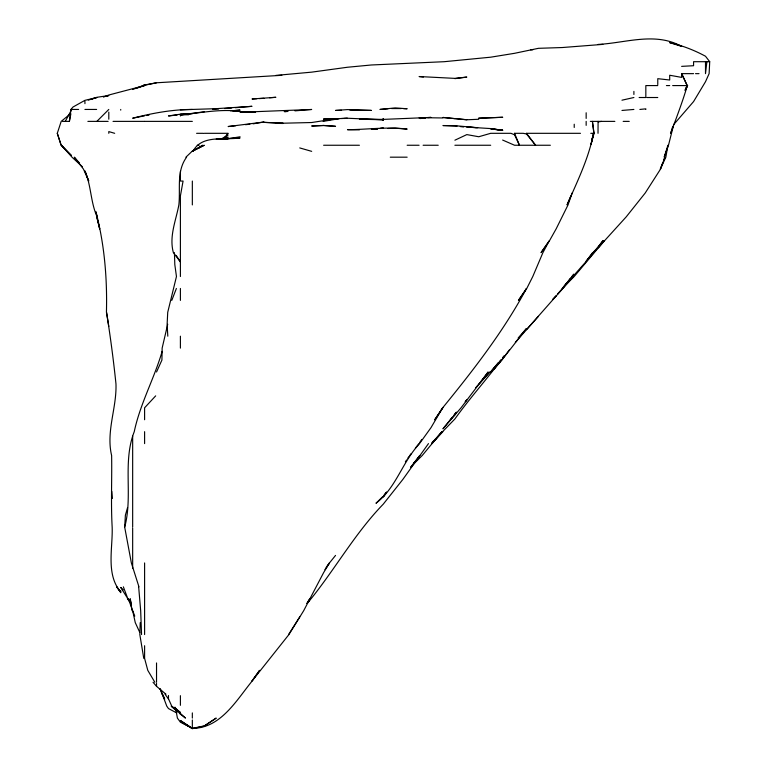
<?xml version="1.0" encoding="UTF-8"?>
<svg xmlns="http://www.w3.org/2000/svg" width="767" height="767" viewBox="0 0 767 767"><rect width="100%" height="100%" fill="white"/><g stroke="black" fill="none" stroke-linecap="round" stroke-linejoin="round"><path stroke-width="1.15" d="M598.011 133.314L598.097 121.378L598.097 121.895L601.529 121.378M108.799 326.435L106.517 312.322C110.323 336.099 113.487 359.991 115.97 383.931C116.824 408.034 105.894 431.255 111.618 455.531C112.049 479.404 110.812 503.277 112.164 527.14C112.902 548.376 105.654 574.387 120.726 592.009L116.642 586.813L120.726 592.68L120.726 590.801M140.236 622.612L139.824 634.549L143.774 658.412M598.097 44.428C626.016 42.981 655.171 31.696 681.633 46.404L669.696 42.626C682.189 45.521 694.221 50.133 705.496 56.24L709.715 61.705L709.12 73.642L705.496 81.724L693.569 101.589L673.579 124.705M138.942 586.813L131.368 562.94L124.685 527.14L125.385 515.203L127.571 507.61M62.568 121.378L69.385 121.378L70.957 109.441L72.999 107.025L84.936 100.343L96.863 97.514L91.436 99.24M197.991 148.424L202.699 145.251L192.335 151.272L204.271 145.251L192.335 151.041L185.921 157.177L186.573 157.177C176.209 171.492 180.629 188.768 178.855 204.914C175.94 220.685 168.941 236.437 173.38 252.65L180.398 261.902L176.218 255.43M124.685 527.14C133.17 495.741 122.269 462.261 134.254 431.668C140.14 403.701 154.186 378.725 162.144 351.382M673.407 125.721L668.488 145.251L664.212 157.177L667.913 145.251L665.852 157.177L660.31 169.114L662.813 162.604M69.385 121.378L70.88 113.784M167.705 324.259L162.144 348.122L161.923 360.059L156.535 371.995M591.712 139.824L593.869 133.314L592.402 121.378L594.061 133.314L591.06 144.167L593.524 133.314C588.749 158.366 577.196 181.664 567.062 204.914L570.744 196.237M672.64 126.804L670.694 133.314C676.504 117.485 682.592 101.752 687.318 85.578L681.633 73.642L693.569 73.642M57.285 133.314L61.063 144.973L57.285 133.314L61.197 121.378L69.366 114.695M572.124 192.987L568.031 204.914L556.2 228.787L549.498 240.723L541.061 252.65L549.287 240.723L542.911 252.65L532.787 276.523L526.776 288.459L518.454 300.396L526.488 288.459C503.574 331.296 473.527 369.905 442.952 407.469L434.764 419.731L442.952 407.469M171.779 300.396L176.391 288.459M663.656 160.437L664.912 157.177L660.521 169.114L645.229 192.987L626.227 216.85L598.097 247.837L603.562 241.615M226.38 136.564L227.291 134.398M685.113 89.921L687.098 85.578L681.633 73.642L681.633 77.39L669.696 75.243L669.696 80.008L657.77 78.675L657.77 84.6M685.113 90.554L687.596 85.578L672.669 85.578M65.272 121.378L71.734 109.441M442.664 407.795L431.016 427.622L419.089 444.218C402.205 462.194 396.06 488.023 375.983 503.267L382.474 496.891M685.803 88.579L687.596 85.578M335.543 555.413L329.474 562.94L323.616 572.633L303.703 610.676L288.929 634.549L252.007 681.048L259.601 670.348L251.135 682.285C235.68 701.527 220.187 728.276 192.335 728.382L181.395 722.083L192.335 728.353L180.398 720.52L192.335 728.65L204.271 726.1L216.208 718.085L204.271 725.918L193.418 728.132M299.744 616.908L288.565 634.549M405.369 461.859L406.558 459.989M385.705 493.2L383.279 496.939L386.53 492.27M324.911 569.718L329.474 562.94L326.215 567.34M192.948 151.358C201.942 134.283 224.338 140.457 240.071 137.907L216.208 139.134M419.77 442.367L421.821 439.443M428.475 443.604L402.867 479.404L383.279 504.13C355.735 532.509 336.234 567.206 311.68 597.992L307.471 603.006M509.288 349.973L501.954 360.059L493.804 369.435M407.785 458.177L409.07 456.413M419.089 456.49L419.779 455.531L410.566 467.467L419.089 456.816L413.816 463.028M307.155 603.332L310.52 598.739L306.848 603.332M571.856 276.523L573.63 274.145M409.712 455.531L411.122 453.7M415.35 448.187L418.878 443.604M478.896 383.931L489.854 371.995L479.222 383.931L488.157 371.995L461.053 407.795L442.952 428.83L452.3 417.219M453.594 415.541L456.355 412.128M570.418 278.354L562.527 288.459L572.24 276.523L562.288 288.459L574.224 276.484L603.648 241.538M493.775 369.243L501.091 360.059L490.688 371.909C503.938 358.477 514.82 343.165 526.488 328.506L518.214 337.921M515.338 342.36L562.288 289.073L557.571 294.02M526.488 329.695L538.424 316.349M498.109 362.81L490.688 371.995L501.1 360.059C486.144 380.048 469.423 398.639 454.889 418.964L432.598 442.013M224.395 137.907L228.135 133.314M383.931 495.309L386.53 492.126M475.732 387.709L477.994 384.986M555.912 296.043L552.729 299.523L555.912 296.1M450.334 419.731L454.889 414.822M155.682 395.868L144.599 407.795L144.599 419.731M431.859 442.751L433.537 441.044M435.215 439.338L442.78 431.668L431.917 443.604L441.936 431.668L422.205 455.531L412.55 465.128M557.571 294.058L573.467 276.523L562.288 288.459L586.161 261.48L592.699 252.65L586.161 261.288L593.792 252.65L602.9 240.723L598.097 247.338L592.996 252.65L604.156 240.723L600.369 244.51M96.863 121.378L108.799 109.441M221.174 139.028L228.135 135.011M454.889 140.198L466.815 134.599L478.752 136.747L490.688 133.314L510.918 133.314L514.552 134.752L519.451 145.251L514.552 133.314L523.228 133.314L526.488 133.947L535.596 145.251L526.488 133.314L580.475 133.314M222.718 139.316L228.135 137.168L222.718 139.095M103.449 97.093L108.799 95.012L144.599 85.578L135.922 88.435M132.662 89.509L144.599 84.974L156.535 82.778L281.844 75.31M144.599 84.974L143.055 85.578L156.535 82.778M88.253 100.17L96.863 97.294L108.799 95.549L106.661 96.201M602.862 44.381L562.288 47.535L538.424 48.321L514.552 53.316L490.688 57.189L444.151 61.705L371.343 64.984L347.48 67.247L311.68 72.146L275.871 75.406M323.137 121.378L339.129 118.674L323.616 119.201L335.543 118.808L311.68 122.528L275.871 123.382L283.033 123.477M225.968 139.105L240.071 136.775M621.96 100.199L633.897 97.514M144.599 115.836L132.662 118.204C152.115 113.248 171.961 109.489 192.105 109.441L216.208 108.674L252.007 106.316L235.296 107.725M253.091 123.832L263.944 122.02L228.135 126.545L235.728 125.721M204.271 111.79L180.398 114.877C200.216 113.027 220.158 108.674 240.071 111.397L234.108 111.205M146.765 115.51L148.942 115.184M705.496 61.897L706.896 61.705L705.496 73.642L705.496 61.705M454.889 78.646L466.815 77.084L454.889 78.378L419.089 76.537L423.422 77.045M177.148 115.002L168.472 115.951L180.398 114.178L188.759 114.446L180.398 114.331L192.335 113.669M284.557 111.618L287.807 111.273L284.231 111.589M269.524 97.745L275.871 97.304L252.007 98.972L256.782 98.713M245.498 124.695L249.841 124.235M420.172 118.54L425.589 117.974M427.765 117.754L442.952 117.965M372.436 129.249L377.853 128.693M639.87 109.441L645.833 108.847L645.833 109.441M232.478 110.822L240.071 110.084L230.522 110.822M377.853 128.655L371.343 129.268L377.316 128.971M621.96 110.448L633.897 109.441M294.969 110.86L311.68 109.47L240.071 112.289L252.007 112.116L240.071 111.56L255.584 112.365M231.72 107.994L224.558 108.54M218.595 108.981L212.68 109.307M285.42 111.627L287.807 111.445M218.595 139.23L228.135 138.597M388.054 108.77L379.943 109.441L395.216 107.917L407.152 108.761L403.567 108.636M391.63 108.55L401.179 108.55M681.633 66.365L693.569 65.722L693.569 61.705L709.715 61.705M259.169 98.588L263.944 98.329M419.089 117.965L431.016 117.409L383.279 119.393L359.407 119.211L383.279 119.767L347.48 118.243L323.616 119.259L339.129 118.569M454.889 118.645L442.952 117.456L466.815 119.767L478.752 119.269M388.054 128.472L395.216 128.175L407.152 129.105C387.306 126.584 367.374 129.594 347.48 129.681L359.407 129.872M343.904 118.482L347.48 118.339L341.516 118.501M180.398 109.873L192.335 109.441M341.516 110.275L335.543 110.438L347.48 109.595L371.343 110.419L349.867 110.064M530.611 49.778L532.844 49.778M695.554 73.642L699.025 73.642M657.77 85.578L645.833 85.578L645.833 97.514L639.132 97.514M666.418 85.578L669.696 85.578M646.869 97.514L657.77 97.514M70.957 109.441L78.627 109.441M84.936 109.441L96.623 109.441M87.879 121.378L108.128 121.378M113.037 121.378L144.455 121.378M144.599 121.378L192.335 121.378M590.341 121.378L614.856 121.378M623.168 121.378L629.237 121.378M196.601 133.314L203.466 133.314M204.271 133.314L227.751 133.314M590.763 133.314L594.061 133.314M197.215 145.251L199.036 145.251M323.616 145.251L359.407 145.251M407.152 145.251L419.089 145.251M423.116 145.251L438.225 145.251M454.889 145.251L490.688 145.251M550.361 145.251L514.552 145.251L502.625 140.045M390.278 157.177L407.152 157.177M130.169 601.635L128.3 598.739L127.399 598.739L130.035 602.114M476.365 127.667L466.815 127.073L490.688 128.578L502.625 130.256L495.463 129.565M283.033 123.132L263.944 122.365L278.047 123.084M477.668 127.715L454.889 125.673L442.952 125.548L457.055 126.152M454.889 118.559L466.815 119.767M460.305 126.565L463.565 126.977M299.744 147.926L311.68 151.348M114.676 133.314L108.799 131.588L108.799 133.314M192.335 728.353L180.398 722.178L177.398 718.085L175.624 708.315L176.966 712.658M176.429 712.783L168.472 708.555L166.775 706.148L162.288 694.212L164.349 698.191M180.398 713.425L185.47 718.085L180.398 714.173L180.398 712.495L171.76 706.148L168.472 698.795L168.472 695.477M153.055 682.285L156.535 686.312L165.96 694.212M177.062 711.124L171.214 706.148L177.062 711.249M174.684 707.558L180.398 712.495M82.376 166.775L72.002 157.177L61.331 145.251L71.331 155.48L61.331 145.251M123.286 589.871L120.726 587.455L127.849 598.739L123.343 586.813M174.521 707.749L180.398 714.173M79.615 163.15L74.303 157.177L83.459 169.114L88.742 181.05L84.936 170.964C91.196 185.461 90.535 201.798 96.863 216.265L96.076 211.721M165.039 694.212L168.472 698.967M154.857 682.285L147.782 670.348L144.599 658.412L144.599 645.728M162.067 694.212L160.14 688.795L164.732 699.188M174.934 707.145L176.928 711.124M139.757 632.372L135.26 622.612L132.662 610.676L134.762 616.102M128.3 598.739L132.269 609.592M131.54 605.249L130.179 598.739L132.058 610.676M96.096 212.517C104.533 245.114 107.303 278.776 106.431 312.322M111.781 491.34L112.356 498.492M138.654 586.813L140.677 610.676L141.55 634.549M167.8 336.195L167.129 324.259L167.724 312.322L176.458 276.523L174.809 264.586L174.435 252.65M633.897 91.388L633.897 94.475M586.161 112.768L586.161 118.425M586.161 121.378L586.161 125.366M574.224 124.225L574.224 127.466M526.488 133.314L526.488 133.947M514.552 133.314L514.552 134.752M192.335 181.05L192.335 204.914M192.335 712.907L192.335 718.085M192.335 719.992L192.335 728.65M180.398 115.05L180.398 115.999M180.398 171.348L180.398 181.05L183.073 181.05L180.398 195.94L180.398 276.523M180.398 288.459L180.398 300.396M180.398 336.195L180.398 348.122M180.398 695.679L180.398 705.324M156.535 662.947L156.535 682.285M156.535 683.426L156.535 686.312M144.599 431.668L144.599 443.604M144.599 562.94L144.599 634.549M132.662 436.174L132.662 527.14M132.662 528.147L132.662 568.194M120.726 109.441L120.726 110.132M108.799 112.097L108.799 119.201M84.936 101.359L84.936 103.66M383.279 118.549L383.241 120.438L383.279 118.549M309.954 598.739L308.075 601.501L309.954 598.739M503.938 356.147L502.625 357.93L503.948 356.147M456.346 412.521L454.889 414.41L456.355 412.521M466.815 399.808L465.31 401.582L466.815 399.808M383.279 128.137L380.029 128.472L383.279 128.137M502.625 117.274L478.752 118.214L502.625 117.274M323.616 125.481L311.68 125.999L323.616 125.491L335.543 126.315L323.616 125.481M188.759 114.58L180.398 114.638L188.759 114.59M502.625 130.217L490.688 128.818L502.625 130.256M99.652 228.787L96.786 216.85L99.652 228.787"/></g></svg>
